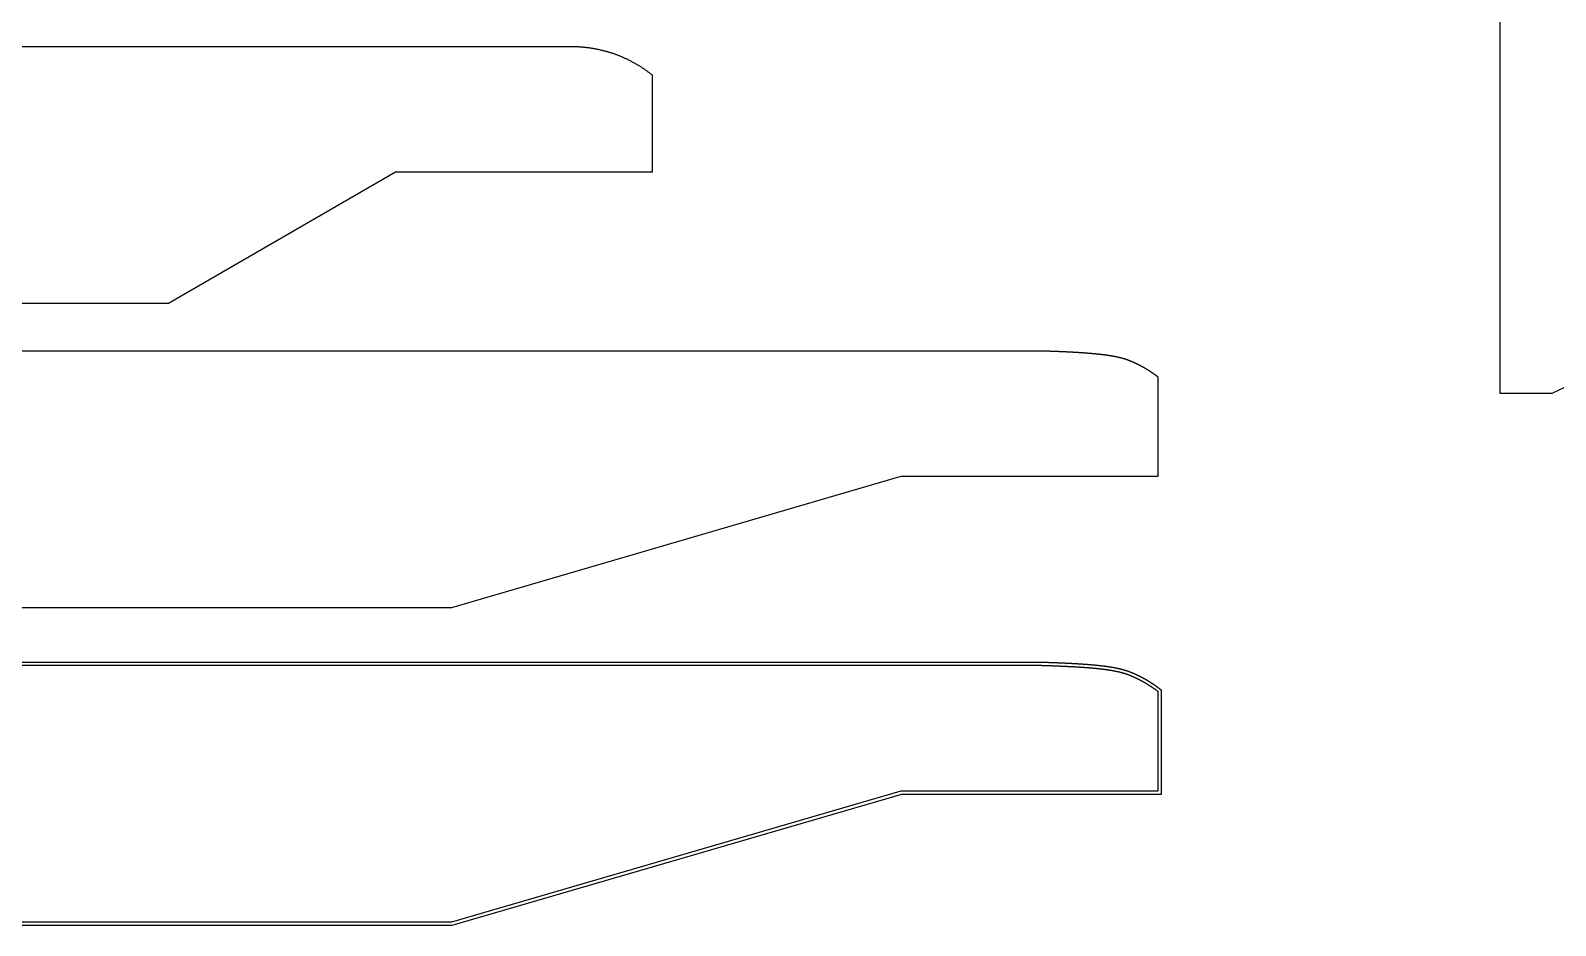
# Model space of a CAD drawing. Header units: inches. Extents: x -955 to -701, y -2104 to -1714.
# Drawn here: x -849.81 to -837.94, y -1994.11 to -1987.14 of the extents above; entities that cross this region are included whole.
import ezdxf

# ---------------------------------------------------------------- set-up
doc = ezdxf.new("R2010")
doc.units = ezdxf.units.IN
doc.header["$LTSCALE"] = 0.1
doc.header["$MEASUREMENT"] = 0

msp = doc.modelspace()

# ---------------------------------------------------------------- linework, layer by layer
at = {"color": 7, "linetype": 'Continuous', "lineweight": 25}
msp.add_lwpolyline([(-837.96863, -1978.32844), (-837.96863, -1972.32844), (-826.52774, -1972.32844), (-826.52774, -1973.62069), (-822.37552, -1973.62069), (-822.37552, -1972.32844), (-820.26863, -1972.32844), (-820.26863, -1981.61691), (-837.96863, -1989.97007), (-838.36863, -1989.97007), (-838.36863, -1978.32844)], close=True, dxfattribs=at)
for points in [[(-904.65015, -1987.26823), (-845.60416, -1987.26823), (-845.59884, -1987.26824), (-845.59351, -1987.26828), (-845.58817, -1987.26835), (-845.58284, -1987.26845), (-845.57751, -1987.26858), (-845.57217, -1987.26874), (-845.56683, -1987.26892), (-845.5615, -1987.26913), (-845.55616, -1987.26937), (-845.55082, -1987.26964), (-845.54548, -1987.26994), (-845.54014, -1987.27026), (-845.5348, -1987.27061), (-845.52947, -1987.27099), (-845.52413, -1987.2714), (-845.51879, -1987.27184), (-845.51346, -1987.2723), (-845.50813, -1987.2728), (-845.50279, -1987.27332), (-845.49746, -1987.27387), (-845.49214, -1987.27444), (-845.48681, -1987.27505), (-845.48149, -1987.27568), (-845.47617, -1987.27634), (-845.47085, -1987.27702), (-845.46553, -1987.27774), (-845.46022, -1987.27848), (-845.45492, -1987.27925), (-845.44961, -1987.28005), (-845.44431, -1987.28087), (-845.43902, -1987.28173), (-845.43373, -1987.28261), (-845.42844, -1987.28352), (-845.42316, -1987.28445), (-845.41788, -1987.28541), (-845.41261, -1987.2864), (-845.40735, -1987.28742), (-845.40209, -1987.28847), (-845.39683, -1987.28954), (-845.39159, -1987.29064), (-845.38635, -1987.29177), (-845.38111, -1987.29292), (-845.37588, -1987.2941), (-845.37066, -1987.29531), (-845.36545, -1987.29655), (-845.36025, -1987.29781), (-845.35505, -1987.2991), (-845.34986, -1987.30042), (-845.34468, -1987.30176), (-845.3395, -1987.30313), (-845.33434, -1987.30453), (-845.32918, -1987.30596), (-845.32404, -1987.30741), (-845.3189, -1987.30889), (-845.31377, -1987.31039), (-845.30866, -1987.31193), (-845.30355, -1987.31349), (-845.29845, -1987.31507), (-845.29336, -1987.31668), (-845.28829, -1987.31832), (-845.28322, -1987.31999), (-845.27816, -1987.32169), (-845.27312, -1987.32341), (-845.26809, -1987.32515), (-845.26307, -1987.32693), (-845.25806, -1987.32873), (-845.25305, -1987.33056), (-845.24805, -1987.33241), (-845.24306, -1987.3343), (-845.23808, -1987.33621), (-845.23311, -1987.33815), (-845.22815, -1987.34012), (-845.22319, -1987.34212), (-845.21825, -1987.34414), (-845.21331, -1987.34619), (-845.20839, -1987.34826), (-845.20347, -1987.35037), (-845.19856, -1987.3525), (-845.19367, -1987.35466), (-845.18878, -1987.35684), (-845.1839, -1987.35905), (-845.17904, -1987.36129), (-845.17419, -1987.36355), (-845.16934, -1987.36584), (-845.16451, -1987.36816), (-845.15969, -1987.3705), (-845.15489, -1987.37287), (-845.15009, -1987.37526), (-845.14531, -1987.37768), (-845.14054, -1987.38013), (-845.13578, -1987.3826), (-845.13103, -1987.38509), (-845.1263, -1987.38761), (-845.12158, -1987.39016), (-845.11688, -1987.39273), (-845.11219, -1987.39533), (-845.10751, -1987.39795), (-845.10284, -1987.4006), (-845.0982, -1987.40327), (-845.09356, -1987.40597), (-845.08894, -1987.40869), (-845.08434, -1987.41143), (-845.07975, -1987.4142), (-845.07517, -1987.41699), (-845.07061, -1987.41981), (-845.06607, -1987.42265), (-845.06155, -1987.42552), (-845.05703, -1987.42841), (-845.05254, -1987.43132), (-845.04806, -1987.43426), (-845.0436, -1987.43722), (-845.03916, -1987.4402), (-845.03473, -1987.44321), (-845.03032, -1987.44624), (-845.02593, -1987.44929), (-845.02156, -1987.45237), (-845.01721, -1987.45547), (-845.01287, -1987.45859), (-845.00855, -1987.46173), (-845.00425, -1987.4649), (-844.99997, -1987.46809), (-844.99571, -1987.4713), (-844.99147, -1987.47454), (-844.98724, -1987.47779), (-844.98304, -1987.48107), (-844.97886, -1987.48437), (-844.9747, -1987.48769), (-844.97055, -1987.49104), (-844.97055, -1988.24818), (-846.97055, -1988.24818), (-848.73732, -1989.26823), (-853.91291, -1989.26823)], [(-904.36994, -1989.63687), (-841.94146, -1989.63687), (-841.93901, -1989.63694), (-841.93657, -1989.63701), (-841.93414, -1989.63709), (-841.93171, -1989.63716), (-841.92928, -1989.63723), (-841.92687, -1989.63731), (-841.92446, -1989.63738), (-841.92205, -1989.63746), (-841.91965, -1989.63753), (-841.91726, -1989.63761), (-841.91487, -1989.63768), (-841.91249, -1989.63776), (-841.91012, -1989.63783), (-841.90775, -1989.63791), (-841.90539, -1989.63798), (-841.90303, -1989.63806), (-841.90068, -1989.63814), (-841.89833, -1989.63821), (-841.89599, -1989.63829), (-841.89366, -1989.63837), (-841.89133, -1989.63844), (-841.88901, -1989.63852), (-841.8867, -1989.6386), (-841.88439, -1989.63868), (-841.88209, -1989.63875), (-841.87979, -1989.63883), (-841.8775, -1989.63891), (-841.87521, -1989.63899), (-841.87293, -1989.63907), (-841.87066, -1989.63915), (-841.86839, -1989.63923), (-841.86613, -1989.63931), (-841.86387, -1989.63939), (-841.86162, -1989.63947), (-841.85938, -1989.63955), (-841.85714, -1989.63963), (-841.85491, -1989.63971), (-841.85268, -1989.63979), (-841.85046, -1989.63987), (-841.84824, -1989.63995), (-841.84603, -1989.64004), (-841.84383, -1989.64012), (-841.84163, -1989.6402), (-841.83944, -1989.64028), (-841.83725, -1989.64036), (-841.83507, -1989.64045), (-841.8329, -1989.64053), (-841.83073, -1989.64061), (-841.82856, -1989.6407), (-841.8264, -1989.64078), (-841.82425, -1989.64087), (-841.8221, -1989.64095), (-841.81996, -1989.64103), (-841.81783, -1989.64112), (-841.8157, -1989.6412), (-841.81357, -1989.64129), (-841.81145, -1989.64137), (-841.80934, -1989.64146), (-841.80723, -1989.64155), (-841.80513, -1989.64163), (-841.80303, -1989.64172), (-841.80094, -1989.64181), (-841.79886, -1989.64189), (-841.79678, -1989.64198), (-841.7947, -1989.64207), (-841.79263, -1989.64215), (-841.79057, -1989.64224), (-841.78851, -1989.64233), (-841.78646, -1989.64242), (-841.78441, -1989.64251), (-841.78237, -1989.64259), (-841.78033, -1989.64268), (-841.7783, -1989.64277), (-841.77628, -1989.64286), (-841.77426, -1989.64295), (-841.77224, -1989.64304), (-841.77024, -1989.64313), (-841.76823, -1989.64322), (-841.76623, -1989.64331), (-841.76424, -1989.6434), (-841.76225, -1989.64349), (-841.76027, -1989.64358), (-841.7583, -1989.64368), (-841.75632, -1989.64377), (-841.75436, -1989.64386), (-841.7524, -1989.64395), (-841.75044, -1989.64404), (-841.74849, -1989.64414), (-841.74655, -1989.64423), (-841.74461, -1989.64432), (-841.74268, -1989.64441), (-841.74075, -1989.64451), (-841.73882, -1989.6446), (-841.7369, -1989.6447), (-841.73499, -1989.64479), (-841.73308, -1989.64488), (-841.73118, -1989.64498), (-841.72928, -1989.64507), (-841.72739, -1989.64517), (-841.72551, -1989.64526), (-841.72362, -1989.64536), (-841.72175, -1989.64545), (-841.71988, -1989.64555), (-841.71801, -1989.64565), (-841.71615, -1989.64574), (-841.71429, -1989.64584), (-841.71244, -1989.64594), (-841.7106, -1989.64603), (-841.70875, -1989.64613), (-841.70692, -1989.64623), (-841.70509, -1989.64633), (-841.70326, -1989.64642), (-841.70144, -1989.64652), (-841.69963, -1989.64662), (-841.69782, -1989.64672), (-841.69601, -1989.64682), (-841.69421, -1989.64692), (-841.69242, -1989.64702), (-841.69063, -1989.64712), (-841.68884, -1989.64722), (-841.68706, -1989.64732), (-841.68529, -1989.64742), (-841.68352, -1989.64752), (-841.68175, -1989.64762), (-841.67999, -1989.64772), (-841.67824, -1989.64782), (-841.67649, -1989.64792), (-841.67474, -1989.64802), (-841.673, -1989.64812), (-841.67126, -1989.64823), (-841.66953, -1989.64833), (-841.66781, -1989.64843), (-841.66609, -1989.64853), (-841.66437, -1989.64864), (-841.66266, -1989.64874), (-841.66095, -1989.64884), (-841.65925, -1989.64895), (-841.65756, -1989.64905), (-841.65586, -1989.64916), (-841.65418, -1989.64926), (-841.65249, -1989.64937), (-841.65082, -1989.64947), (-841.64914, -1989.64958), (-841.64748, -1989.64968), (-841.64581, -1989.64979), (-841.64415, -1989.64989), (-841.6425, -1989.65), (-841.64085, -1989.65011), (-841.63921, -1989.65021), (-841.63757, -1989.65032), (-841.63593, -1989.65043), (-841.6343, -1989.65053), (-841.63268, -1989.65064), (-841.63106, -1989.65075), (-841.62944, -1989.65086), (-841.62783, -1989.65096), (-841.62622, -1989.65107), (-841.62462, -1989.65118), (-841.62302, -1989.65129), (-841.62143, -1989.6514), (-841.61984, -1989.65151), (-841.61826, -1989.65162), (-841.61668, -1989.65173), (-841.61511, -1989.65184), (-841.61354, -1989.65195), (-841.61197, -1989.65206), (-841.61041, -1989.65217), (-841.60885, -1989.65228), (-841.6073, -1989.65239), (-841.60575, -1989.6525), (-841.60421, -1989.65261), (-841.60267, -1989.65273), (-841.60114, -1989.65284), (-841.59961, -1989.65295), (-841.59809, -1989.65306), (-841.59657, -1989.65318), (-841.59505, -1989.65329), (-841.59354, -1989.6534), (-841.59203, -1989.65352), (-841.59053, -1989.65363), (-841.58903, -1989.65374), (-841.58754, -1989.65386), (-841.58605, -1989.65397), (-841.58456, -1989.65409), (-841.58308, -1989.6542), (-841.58161, -1989.65432), (-841.58013, -1989.65443), (-841.57867, -1989.65455), (-841.5772, -1989.65467), (-841.57575, -1989.65478), (-841.57429, -1989.6549), (-841.57284, -1989.65501), (-841.57139, -1989.65513), (-841.56995, -1989.65525), (-841.56852, -1989.65537), (-841.56708, -1989.65548), (-841.56565, -1989.6556), (-841.56423, -1989.65572), (-841.56281, -1989.65584), (-841.56139, -1989.65596), (-841.55998, -1989.65607), (-841.55857, -1989.65619), (-841.55717, -1989.65631), (-841.55577, -1989.65643), (-841.55438, -1989.65655), (-841.55299, -1989.65667), (-841.5516, -1989.65679), (-841.55022, -1989.65691), (-841.54884, -1989.65703), (-841.54746, -1989.65715), (-841.54609, -1989.65727), (-841.54473, -1989.6574), (-841.54337, -1989.65752), (-841.54201, -1989.65764), (-841.54065, -1989.65776), (-841.53931, -1989.65788), (-841.53796, -1989.65801), (-841.53662, -1989.65813), (-841.53528, -1989.65825), (-841.53395, -1989.65837), (-841.53262, -1989.6585), (-841.53129, -1989.65862), (-841.52997, -1989.65875), (-841.52865, -1989.65887), (-841.52734, -1989.65899), (-841.52603, -1989.65912), (-841.52473, -1989.65924), (-841.52343, -1989.65937), (-841.52213, -1989.65949), (-841.52083, -1989.65962), (-841.51955, -1989.65975), (-841.51826, -1989.65987), (-841.51698, -1989.66), (-841.5157, -1989.66012), (-841.51443, -1989.66025), (-841.51316, -1989.66038), (-841.51189, -1989.6605), (-841.51063, -1989.66063), (-841.50937, -1989.66076), (-841.50812, -1989.66089), (-841.50686, -1989.66102), (-841.50562, -1989.66114), (-841.50438, -1989.66127), (-841.50314, -1989.6614), (-841.5019, -1989.66153), (-841.50067, -1989.66166), (-841.49944, -1989.66179), (-841.49822, -1989.66192), (-841.497, -1989.66205), (-841.49578, -1989.66218), (-841.49457, -1989.66231), (-841.49336, -1989.66244), (-841.49215, -1989.66257), (-841.49095, -1989.6627), (-841.48975, -1989.66284), (-841.48856, -1989.66297), (-841.48737, -1989.6631), (-841.48618, -1989.66323), (-841.485, -1989.66336), (-841.48382, -1989.6635), (-841.48264, -1989.66363), (-841.48147, -1989.66376), (-841.4803, -1989.6639), (-841.47914, -1989.66403), (-841.47798, -1989.66416), (-841.47682, -1989.6643), (-841.47566, -1989.66443), (-841.47451, -1989.66457), (-841.47337, -1989.6647), (-841.47222, -1989.66484), (-841.47108, -1989.66497), (-841.46995, -1989.66511), (-841.46881, -1989.66524), (-841.46769, -1989.66538), (-841.46656, -1989.66551), (-841.46544, -1989.66565), (-841.46432, -1989.66579), (-841.4632, -1989.66593), (-841.46209, -1989.66606), (-841.46098, -1989.6662), (-841.45988, -1989.66634), (-841.45878, -1989.66648), (-841.45768, -1989.66661), (-841.45658, -1989.66675), (-841.45549, -1989.66689), (-841.45441, -1989.66703), (-841.45332, -1989.66717), (-841.45224, -1989.66731), (-841.45116, -1989.66745), (-841.45009, -1989.66759), (-841.44902, -1989.66773), (-841.44795, -1989.66787), (-841.44689, -1989.66801), (-841.44583, -1989.66815), (-841.44477, -1989.66829), (-841.44371, -1989.66843), (-841.44266, -1989.66857), (-841.44162, -1989.66871), (-841.44057, -1989.66886), (-841.43953, -1989.669), (-841.43849, -1989.66914), (-841.43746, -1989.66928), (-841.43643, -1989.66943), (-841.4354, -1989.66957), (-841.43437, -1989.66971), (-841.43335, -1989.66986), (-841.43233, -1989.67), (-841.43132, -1989.67015), (-841.43031, -1989.67029), (-841.4293, -1989.67044), (-841.42829, -1989.67058), (-841.42729, -1989.67073), (-841.42629, -1989.67087), (-841.42529, -1989.67102), (-841.4243, -1989.67116), (-841.42331, -1989.67131), (-841.42232, -1989.67145), (-841.42134, -1989.6716), (-841.42036, -1989.67175), (-841.41938, -1989.67189), (-841.41841, -1989.67204), (-841.41744, -1989.67219), (-841.41647, -1989.67234), (-841.4155, -1989.67249), (-841.41454, -1989.67263), (-841.41358, -1989.67278), (-841.41263, -1989.67293), (-841.41167, -1989.67308), (-841.41072, -1989.67323), (-841.40977, -1989.67338), (-841.40883, -1989.67353), (-841.40789, -1989.67368), (-841.40695, -1989.67383), (-841.40602, -1989.67398), (-841.40508, -1989.67413), (-841.40415, -1989.67428), (-841.40323, -1989.67443), (-841.4023, -1989.67458), (-841.40138, -1989.67474), (-841.40046, -1989.67489), (-841.39955, -1989.67504), (-841.39864, -1989.67519), (-841.39773, -1989.67534), (-841.39682, -1989.6755), (-841.39592, -1989.67565), (-841.39502, -1989.6758), (-841.39412, -1989.67596), (-841.39322, -1989.67611), (-841.39233, -1989.67627), (-841.39144, -1989.67642), (-841.39056, -1989.67657), (-841.38967, -1989.67673), (-841.38879, -1989.67688), (-841.38791, -1989.67704), (-841.38704, -1989.6772), (-841.38616, -1989.67735), (-841.38529, -1989.67751), (-841.38443, -1989.67766), (-841.38356, -1989.67782), (-841.3827, -1989.67798), (-841.38184, -1989.67813), (-841.38098, -1989.67829), (-841.38013, -1989.67845), (-841.37928, -1989.67861), (-841.37843, -1989.67876), (-841.37758, -1989.67892), (-841.37674, -1989.67908), (-841.3759, -1989.67924), (-841.37506, -1989.6794), (-841.37422, -1989.67956), (-841.37339, -1989.67972), (-841.37256, -1989.67988), (-841.37173, -1989.68004), (-841.37091, -1989.6802), (-841.37009, -1989.68036), (-841.36927, -1989.68052), (-841.36845, -1989.68068), (-841.36763, -1989.68084), (-841.36682, -1989.681), (-841.36601, -1989.68116), (-841.3652, -1989.68133), (-841.3644, -1989.68149), (-841.36359, -1989.68165), (-841.36279, -1989.68181), (-841.362, -1989.68198), (-841.3612, -1989.68214), (-841.36041, -1989.6823), (-841.35962, -1989.68247), (-841.35883, -1989.68263), (-841.35804, -1989.68279), (-841.35726, -1989.68296), (-841.35648, -1989.68312), (-841.3557, -1989.68329), (-841.35493, -1989.68345), (-841.35415, -1989.68362), (-841.35338, -1989.68378), (-841.35261, -1989.68395), (-841.35185, -1989.68412), (-841.35108, -1989.68428), (-841.35032, -1989.68445), (-841.34956, -1989.68462), (-841.3488, -1989.68478), (-841.34805, -1989.68495), (-841.34729, -1989.68512), (-841.34654, -1989.68529), (-841.3458, -1989.68545), (-841.34505, -1989.68562), (-841.34431, -1989.68579), (-841.34356, -1989.68596), (-841.34282, -1989.68613), (-841.34209, -1989.6863), (-841.34135, -1989.68647), (-841.34062, -1989.68664), (-841.33989, -1989.68681), (-841.33916, -1989.68698), (-841.33843, -1989.68715), (-841.33771, -1989.68732), (-841.33699, -1989.68749), (-841.33627, -1989.68766), (-841.33555, -1989.68783), (-841.33484, -1989.688), (-841.33412, -1989.68818), (-841.33341, -1989.68835), (-841.3327, -1989.68852), (-841.33199, -1989.68869), (-841.33129, -1989.68887), (-841.33059, -1989.68904), (-841.32989, -1989.68921), (-841.32919, -1989.68939), (-841.32849, -1989.68956), (-841.32779, -1989.68973), (-841.3271, -1989.68991), (-841.32641, -1989.69008), (-841.32572, -1989.69026), (-841.32503, -1989.69043), (-841.32435, -1989.69061), (-841.32367, -1989.69079), (-841.32299, -1989.69096), (-841.32231, -1989.69114), (-841.32163, -1989.69131), (-841.32095, -1989.69149), (-841.32028, -1989.69167), (-841.31961, -1989.69184), (-841.31894, -1989.69202), (-841.31827, -1989.6922), (-841.31761, -1989.69238), (-841.31694, -1989.69256), (-841.31628, -1989.69273), (-841.31562, -1989.69291), (-841.31496, -1989.69309), (-841.3143, -1989.69327), (-841.31365, -1989.69345), (-841.313, -1989.69363), (-841.31235, -1989.69381), (-841.3117, -1989.69399), (-841.31105, -1989.69417), (-841.3104, -1989.69435), (-841.30976, -1989.69453), (-841.30912, -1989.69471), (-841.30848, -1989.6949), (-841.30784, -1989.69508), (-841.3072, -1989.69526), (-841.30656, -1989.69544), (-841.30593, -1989.69562), (-841.3053, -1989.69581), (-841.30467, -1989.69599), (-841.30404, -1989.69617), (-841.30341, -1989.69636), (-841.30279, -1989.69654), (-841.30216, -1989.69672), (-841.30154, -1989.69691), (-841.30092, -1989.69709), (-841.3003, -1989.69728), (-841.29968, -1989.69746), (-841.29907, -1989.69765), (-841.29845, -1989.69783), (-841.29784, -1989.69802), (-841.29723, -1989.6982), (-841.29662, -1989.69839), (-841.29601, -1989.69858), (-841.2948, -1989.69895), (-841.2936, -1989.69932), (-841.2924, -1989.6997), (-841.29121, -1989.70008), (-841.29002, -1989.70045), (-841.28884, -1989.70083), (-841.28766, -1989.70121), (-841.28649, -1989.70159), (-841.28533, -1989.70197), (-841.28417, -1989.70236), (-841.28301, -1989.70274), (-841.28187, -1989.70313), (-841.28072, -1989.70351), (-841.27958, -1989.7039), (-841.27845, -1989.70429), (-841.27732, -1989.70467), (-841.2762, -1989.70506), (-841.27508, -1989.70545), (-841.27397, -1989.70585), (-841.27286, -1989.70624), (-841.27176, -1989.70663), (-841.27066, -1989.70703), (-841.26956, -1989.70742), (-841.26847, -1989.70782), (-841.26738, -1989.70822), (-841.2663, -1989.70862), (-841.26522, -1989.70902), (-841.26415, -1989.70942), (-841.26308, -1989.70982), (-841.26201, -1989.71022), (-841.26095, -1989.71063), (-841.25989, -1989.71103), (-841.25884, -1989.71144), (-841.25779, -1989.71184), (-841.25674, -1989.71225), (-841.2557, -1989.71266), (-841.25465, -1989.71307), (-841.25362, -1989.71348), (-841.25258, -1989.71389), (-841.25155, -1989.71431), (-841.25052, -1989.71472), (-841.2495, -1989.71514), (-841.24848, -1989.71555), (-841.24746, -1989.71597), (-841.24644, -1989.71639), (-841.24543, -1989.71681), (-841.24442, -1989.71723), (-841.24341, -1989.71765), (-841.2424, -1989.71807), (-841.2414, -1989.71849), (-841.2404, -1989.71892), (-841.2394, -1989.71934), (-841.2384, -1989.71977), (-841.23741, -1989.72019), (-841.23641, -1989.72062), (-841.23542, -1989.72105), (-841.23443, -1989.72148), (-841.23345, -1989.72191), (-841.23246, -1989.72235), (-841.23148, -1989.72278), (-841.23049, -1989.72321), (-841.22951, -1989.72365), (-841.22853, -1989.72409), (-841.22756, -1989.72452), (-841.2256, -1989.7254), (-841.22365, -1989.72628), (-841.22171, -1989.72717), (-841.21977, -1989.72806), (-841.21928, -1989.72829), (-841.2188, -1989.72851), (-841.21782, -1989.72896), (-841.21586, -1989.72987), (-841.21391, -1989.73078), (-841.21196, -1989.73169), (-841.21001, -1989.73261), (-841.20807, -1989.73354), (-841.20612, -1989.73447), (-841.20418, -1989.7354), (-841.20224, -1989.73634), (-841.2003, -1989.73728), (-841.19836, -1989.73822), (-841.19643, -1989.73917), (-841.19449, -1989.74013), (-841.19256, -1989.74109), (-841.19063, -1989.74205), (-841.18871, -1989.74302), (-841.18678, -1989.74399), (-841.18486, -1989.74497), (-841.18293, -1989.74595), (-841.18101, -1989.74693), (-841.1791, -1989.74792), (-841.17718, -1989.74891), (-841.17527, -1989.74991), (-841.17336, -1989.75091), (-841.17145, -1989.75192), (-841.16954, -1989.75293), (-841.16763, -1989.75394), (-841.16573, -1989.75496), (-841.16383, -1989.75598), (-841.16193, -1989.75701), (-841.16003, -1989.75804), (-841.15814, -1989.75907), (-841.15625, -1989.76011), (-841.15435, -1989.76115), (-841.15247, -1989.7622), (-841.15058, -1989.76325), (-841.1487, -1989.76431), (-841.14682, -1989.76537), (-841.14494, -1989.76643), (-841.14306, -1989.7675), (-841.14118, -1989.76857), (-841.13931, -1989.76965), (-841.13744, -1989.77073), (-841.13557, -1989.77181), (-841.13371, -1989.7729), (-841.13184, -1989.77399), (-841.12998, -1989.77509), (-841.12813, -1989.77619), (-841.12627, -1989.77729), (-841.12442, -1989.7784), (-841.12256, -1989.77951), (-841.12072, -1989.78063), (-841.11887, -1989.78175), (-841.11703, -1989.78288), (-841.11518, -1989.784), (-841.11334, -1989.78514), (-841.11151, -1989.78627), (-841.10967, -1989.78741), (-841.10784, -1989.78856), (-841.10601, -1989.78971), (-841.10419, -1989.79086), (-841.10236, -1989.79201), (-841.10054, -1989.79317), (-841.09872, -1989.79434), (-841.09691, -1989.79551), (-841.09509, -1989.79668), (-841.09328, -1989.79785), (-841.09147, -1989.79903), (-841.08967, -1989.80022), (-841.08787, -1989.8014), (-841.08606, -1989.8026), (-841.08427, -1989.80379), (-841.08247, -1989.80499), (-841.08068, -1989.80619), (-841.07889, -1989.8074), (-841.0771, -1989.80861), (-841.07532, -1989.80982), (-841.07354, -1989.81104), (-841.07176, -1989.81226), (-841.06998, -1989.81349), (-841.06821, -1989.81472), (-841.06644, -1989.81595), (-841.06467, -1989.81719), (-841.06291, -1989.81843), (-841.06115, -1989.81967), (-841.05939, -1989.82092), (-841.05763, -1989.82217), (-841.05588, -1989.82343), (-841.05413, -1989.82469), (-841.05238, -1989.82595), (-841.05064, -1989.82722), (-841.0489, -1989.82849), (-841.04716, -1989.82976), (-841.04543, -1989.83104), (-841.04369, -1989.83232), (-841.04196, -1989.83361), (-841.04024, -1989.8349), (-841.03852, -1989.83619), (-841.0368, -1989.83749), (-841.03508, -1989.83879), (-841.03508, -1990.61687), (-843.03508, -1990.61687), (-846.53382, -1991.63687), (-851.94146, -1991.63687)], [(-904.37026, -1992.06055), (-841.94109, -1992.06055), (-841.93827, -1992.06063), (-841.93582, -1992.06071), (-841.93339, -1992.06078), (-841.93095, -1992.06085), (-841.92852, -1992.06093), (-841.9261, -1992.061), (-841.92369, -1992.06108), (-841.92128, -1992.06115), (-841.91888, -1992.06123), (-841.91648, -1992.0613), (-841.91409, -1992.06138), (-841.9117, -1992.06145), (-841.90932, -1992.06153), (-841.90695, -1992.0616), (-841.90458, -1992.06168), (-841.90222, -1992.06175), (-841.89987, -1992.06183), (-841.89752, -1992.06191), (-841.89517, -1992.06198), (-841.89284, -1992.06206), (-841.89051, -1992.06214), (-841.88818, -1992.06222), (-841.88586, -1992.06229), (-841.88355, -1992.06237), (-841.88124, -1992.06245), (-841.87894, -1992.06253), (-841.87664, -1992.06261), (-841.87435, -1992.06269), (-841.87207, -1992.06277), (-841.86979, -1992.06285), (-841.86752, -1992.06293), (-841.86525, -1992.06301), (-841.86299, -1992.06309), (-841.86073, -1992.06317), (-841.85848, -1992.06325), (-841.85624, -1992.06333), (-841.854, -1992.06341), (-841.85177, -1992.06349), (-841.84954, -1992.06357), (-841.84732, -1992.06365), (-841.84511, -1992.06374), (-841.8429, -1992.06382), (-841.8407, -1992.0639), (-841.8385, -1992.06398), (-841.83631, -1992.06407), (-841.83412, -1992.06415), (-841.83194, -1992.06423), (-841.82977, -1992.06432), (-841.8276, -1992.0644), (-841.82543, -1992.06448), (-841.82327, -1992.06457), (-841.82112, -1992.06465), (-841.81898, -1992.06474), (-841.81683, -1992.06482), (-841.8147, -1992.06491), (-841.81257, -1992.06499), (-841.81045, -1992.06508), (-841.80833, -1992.06516), (-841.80621, -1992.06525), (-841.80411, -1992.06534), (-841.802, -1992.06542), (-841.79991, -1992.06551), (-841.79782, -1992.0656), (-841.79573, -1992.06568), (-841.79365, -1992.06577), (-841.79158, -1992.06586), (-841.78951, -1992.06595), (-841.78744, -1992.06603), (-841.78539, -1992.06612), (-841.78333, -1992.06621), (-841.78129, -1992.0663), (-841.77924, -1992.06639), (-841.77721, -1992.06648), (-841.77518, -1992.06657), (-841.77315, -1992.06666), (-841.77113, -1992.06675), (-841.76912, -1992.06684), (-841.76711, -1992.06693), (-841.7651, -1992.06702), (-841.76311, -1992.06711), (-841.76111, -1992.0672), (-841.75912, -1992.06729), (-841.75714, -1992.06738), (-841.75516, -1992.06748), (-841.75319, -1992.06757), (-841.75123, -1992.06766), (-841.74927, -1992.06775), (-841.74731, -1992.06785), (-841.74536, -1992.06794), (-841.74341, -1992.06803), (-841.74147, -1992.06813), (-841.73954, -1992.06822), (-841.73761, -1992.06831), (-841.73568, -1992.06841), (-841.73376, -1992.0685), (-841.73185, -1992.0686), (-841.72994, -1992.06869), (-841.72804, -1992.06879), (-841.72614, -1992.06888), (-841.72425, -1992.06898), (-841.72236, -1992.06907), (-841.72047, -1992.06917), (-841.7186, -1992.06927), (-841.71672, -1992.06936), (-841.71486, -1992.06946), (-841.71299, -1992.06956), (-841.71113, -1992.06965), (-841.70928, -1992.06975), (-841.70744, -1992.06985), (-841.70559, -1992.06995), (-841.70376, -1992.07004), (-841.70192, -1992.07014), (-841.7001, -1992.07024), (-841.69827, -1992.07034), (-841.69646, -1992.07044), (-841.69464, -1992.07054), (-841.69284, -1992.07064), (-841.69104, -1992.07074), (-841.68924, -1992.07084), (-841.68745, -1992.07094), (-841.68566, -1992.07104), (-841.68388, -1992.07114), (-841.6821, -1992.07124), (-841.68033, -1992.07134), (-841.67856, -1992.07144), (-841.6768, -1992.07154), (-841.67504, -1992.07165), (-841.67329, -1992.07175), (-841.67154, -1992.07185), (-841.6698, -1992.07195), (-841.66806, -1992.07206), (-841.66632, -1992.07216), (-841.6646, -1992.07226), (-841.66287, -1992.07237), (-841.66115, -1992.07247), (-841.65944, -1992.07257), (-841.65773, -1992.07268), (-841.65603, -1992.07278), (-841.65433, -1992.07289), (-841.65263, -1992.07299), (-841.65094, -1992.0731), (-841.64926, -1992.0732), (-841.64758, -1992.07331), (-841.6459, -1992.07341), (-841.64423, -1992.07352), (-841.64256, -1992.07363), (-841.6409, -1992.07373), (-841.63924, -1992.07384), (-841.63759, -1992.07395), (-841.63594, -1992.07405), (-841.6343, -1992.07416), (-841.63266, -1992.07427), (-841.63103, -1992.07438), (-841.6294, -1992.07449), (-841.62778, -1992.07459), (-841.62616, -1992.0747), (-841.62454, -1992.07481), (-841.62293, -1992.07492), (-841.62132, -1992.07503), (-841.61972, -1992.07514), (-841.61813, -1992.07525), (-841.61653, -1992.07536), (-841.61495, -1992.07547), (-841.61336, -1992.07558), (-841.61178, -1992.07569), (-841.61021, -1992.0758), (-841.60864, -1992.07592), (-841.60707, -1992.07603), (-841.60551, -1992.07614), (-841.60396, -1992.07625), (-841.60241, -1992.07636), (-841.60086, -1992.07648), (-841.59932, -1992.07659), (-841.59778, -1992.0767), (-841.59624, -1992.07681), (-841.59471, -1992.07693), (-841.59319, -1992.07704), (-841.59167, -1992.07716), (-841.59015, -1992.07727), (-841.58864, -1992.07738), (-841.58713, -1992.0775), (-841.58563, -1992.07761), (-841.58413, -1992.07773), (-841.58264, -1992.07785), (-841.58115, -1992.07796), (-841.57966, -1992.07808), (-841.57818, -1992.07819), (-841.5767, -1992.07831), (-841.57523, -1992.07843), (-841.57376, -1992.07854), (-841.5723, -1992.07866), (-841.57084, -1992.07878), (-841.56938, -1992.07889), (-841.56793, -1992.07901), (-841.56648, -1992.07913), (-841.56504, -1992.07925), (-841.5636, -1992.07937), (-841.56217, -1992.07949), (-841.56074, -1992.07961), (-841.55931, -1992.07973), (-841.55789, -1992.07984), (-841.55647, -1992.07996), (-841.55506, -1992.08008), (-841.55365, -1992.0802), (-841.55224, -1992.08033), (-841.55084, -1992.08045), (-841.54944, -1992.08057), (-841.54805, -1992.08069), (-841.54666, -1992.08081), (-841.54527, -1992.08093), (-841.54389, -1992.08105), (-841.54252, -1992.08118), (-841.54114, -1992.0813), (-841.53978, -1992.08142), (-841.53841, -1992.08154), (-841.53705, -1992.08167), (-841.53569, -1992.08179), (-841.53434, -1992.08191), (-841.53299, -1992.08204), (-841.53165, -1992.08216), (-841.53031, -1992.08229), (-841.52897, -1992.08241), (-841.52764, -1992.08254), (-841.52631, -1992.08266), (-841.52498, -1992.08279), (-841.52366, -1992.08291), (-841.52235, -1992.08304), (-841.52103, -1992.08317), (-841.51972, -1992.08329), (-841.51842, -1992.08342), (-841.51712, -1992.08355), (-841.51582, -1992.08367), (-841.51453, -1992.0838), (-841.51324, -1992.08393), (-841.51195, -1992.08406), (-841.51067, -1992.08418), (-841.50939, -1992.08431), (-841.50812, -1992.08444), (-841.50685, -1992.08457), (-841.50558, -1992.0847), (-841.50432, -1992.08483), (-841.50306, -1992.08496), (-841.5018, -1992.08509), (-841.50055, -1992.08522), (-841.4993, -1992.08535), (-841.49806, -1992.08548), (-841.49682, -1992.08561), (-841.49558, -1992.08574), (-841.49435, -1992.08587), (-841.49312, -1992.086), (-841.49189, -1992.08614), (-841.49067, -1992.08627), (-841.48945, -1992.0864), (-841.48824, -1992.08653), (-841.48703, -1992.08667), (-841.48582, -1992.0868), (-841.48461, -1992.08693), (-841.48341, -1992.08707), (-841.48222, -1992.0872), (-841.48103, -1992.08734), (-841.47984, -1992.08747), (-841.47865, -1992.0876), (-841.47747, -1992.08774), (-841.47629, -1992.08787), (-841.47511, -1992.08801), (-841.47394, -1992.08815), (-841.47277, -1992.08828), (-841.47161, -1992.08842), (-841.47045, -1992.08855), (-841.46929, -1992.08869), (-841.46814, -1992.08883), (-841.46699, -1992.08897), (-841.46584, -1992.0891), (-841.4647, -1992.08924), (-841.46356, -1992.08938), (-841.46242, -1992.08952), (-841.46129, -1992.08966), (-841.46016, -1992.08979), (-841.45903, -1992.08993), (-841.45791, -1992.09007), (-841.45679, -1992.09021), (-841.45567, -1992.09035), (-841.45456, -1992.09049), (-841.45345, -1992.09063), (-841.45234, -1992.09077), (-841.45124, -1992.09091), (-841.45014, -1992.09105), (-841.44904, -1992.0912), (-841.44795, -1992.09134), (-841.44686, -1992.09148), (-841.44577, -1992.09162), (-841.44469, -1992.09176), (-841.44361, -1992.09191), (-841.44254, -1992.09205), (-841.44146, -1992.09219), (-841.44039, -1992.09234), (-841.43933, -1992.09248), (-841.43826, -1992.09262), (-841.4372, -1992.09277), (-841.43615, -1992.09291), (-841.43509, -1992.09306), (-841.43404, -1992.0932), (-841.43299, -1992.09335), (-841.43195, -1992.09349), (-841.43091, -1992.09364), (-841.42987, -1992.09378), (-841.42883, -1992.09393), (-841.4278, -1992.09408), (-841.42677, -1992.09422), (-841.42575, -1992.09437), (-841.42473, -1992.09452), (-841.42371, -1992.09467), (-841.42269, -1992.09481), (-841.42168, -1992.09496), (-841.42067, -1992.09511), (-841.41966, -1992.09526), (-841.41866, -1992.09541), (-841.41766, -1992.09556), (-841.41666, -1992.09571), (-841.41566, -1992.09586), (-841.41467, -1992.09601), (-841.41368, -1992.09616), (-841.4127, -1992.09631), (-841.41171, -1992.09646), (-841.41073, -1992.09661), (-841.40976, -1992.09676), (-841.40878, -1992.09691), (-841.40781, -1992.09706), (-841.40684, -1992.09721), (-841.40588, -1992.09737), (-841.40492, -1992.09752), (-841.40396, -1992.09767), (-841.403, -1992.09783), (-841.40205, -1992.09798), (-841.40109, -1992.09813), (-841.40015, -1992.09829), (-841.3992, -1992.09844), (-841.39826, -1992.0986), (-841.39732, -1992.09875), (-841.39638, -1992.09891), (-841.39545, -1992.09906), (-841.39452, -1992.09922), (-841.39359, -1992.09937), (-841.39266, -1992.09953), (-841.39174, -1992.09968), (-841.39082, -1992.09984), (-841.3899, -1992.1), (-841.38899, -1992.10016), (-841.38808, -1992.10031), (-841.38717, -1992.10047), (-841.38626, -1992.10063), (-841.38536, -1992.10079), (-841.38446, -1992.10095), (-841.38356, -1992.1011), (-841.38266, -1992.10126), (-841.38177, -1992.10142), (-841.38088, -1992.10158), (-841.37999, -1992.10174), (-841.37911, -1992.1019), (-841.37823, -1992.10206), (-841.37735, -1992.10222), (-841.37647, -1992.10238), (-841.3756, -1992.10255), (-841.37472, -1992.10271), (-841.37385, -1992.10287), (-841.37299, -1992.10303), (-841.37212, -1992.10319), (-841.37126, -1992.10336), (-841.3704, -1992.10352), (-841.36955, -1992.10368), (-841.36869, -1992.10385), (-841.36784, -1992.10401), (-841.36699, -1992.10417), (-841.36614, -1992.10434), (-841.3653, -1992.1045), (-841.36446, -1992.10467), (-841.36362, -1992.10483), (-841.36278, -1992.105), (-841.36195, -1992.10516), (-841.36112, -1992.10533), (-841.36029, -1992.1055), (-841.35946, -1992.10566), (-841.35864, -1992.10583), (-841.35781, -1992.106), (-841.357, -1992.10616), (-841.35618, -1992.10633), (-841.35536, -1992.1065), (-841.35455, -1992.10667), (-841.35374, -1992.10684), (-841.35293, -1992.107), (-841.35213, -1992.10717), (-841.35132, -1992.10734), (-841.35052, -1992.10751), (-841.34972, -1992.10768), (-841.34893, -1992.10785), (-841.34813, -1992.10802), (-841.34734, -1992.10819), (-841.34655, -1992.10837), (-841.34577, -1992.10854), (-841.34498, -1992.10871), (-841.3442, -1992.10888), (-841.34342, -1992.10905), (-841.34264, -1992.10922), (-841.34186, -1992.1094), (-841.34109, -1992.10957), (-841.34032, -1992.10974), (-841.33955, -1992.10992), (-841.33878, -1992.11009), (-841.33802, -1992.11026), (-841.33725, -1992.11044), (-841.33649, -1992.11061), (-841.33573, -1992.11079), (-841.33498, -1992.11096), (-841.33422, -1992.11114), (-841.33347, -1992.11132), (-841.33272, -1992.11149), (-841.33197, -1992.11167), (-841.33123, -1992.11184), (-841.33048, -1992.11202), (-841.32974, -1992.1122), (-841.329, -1992.11238), (-841.32826, -1992.11255), (-841.32752, -1992.11274), (-841.32678, -1992.11291), (-841.32605, -1992.11309), (-841.32532, -1992.11327), (-841.32459, -1992.11345), (-841.32387, -1992.11363), (-841.32314, -1992.11381), (-841.32242, -1992.11399), (-841.3217, -1992.11417), (-841.32099, -1992.11435), (-841.32027, -1992.11453), (-841.31956, -1992.11471), (-841.31884, -1992.1149), (-841.31813, -1992.11508), (-841.31743, -1992.11526), (-841.31672, -1992.11544), (-841.31602, -1992.11562), (-841.31531, -1992.11581), (-841.31461, -1992.11599), (-841.31391, -1992.11617), (-841.31322, -1992.11636), (-841.31252, -1992.11654), (-841.31183, -1992.11673), (-841.31114, -1992.11691), (-841.31045, -1992.1171), (-841.30976, -1992.11728), (-841.30908, -1992.11747), (-841.30839, -1992.11765), (-841.30771, -1992.11784), (-841.30703, -1992.11803), (-841.30635, -1992.11821), (-841.30567, -1992.1184), (-841.305, -1992.11859), (-841.30433, -1992.11877), (-841.30365, -1992.11896), (-841.30298, -1992.11915), (-841.30232, -1992.11934), (-841.30165, -1992.11953), (-841.30099, -1992.11972), (-841.30032, -1992.11991), (-841.29966, -1992.1201), (-841.299, -1992.12029), (-841.29834, -1992.12048), (-841.29769, -1992.12067), (-841.29703, -1992.12086), (-841.29638, -1992.12105), (-841.29573, -1992.12124), (-841.29508, -1992.12143), (-841.29443, -1992.12162), (-841.29378, -1992.12181), (-841.29314, -1992.12201), (-841.2925, -1992.1222), (-841.29185, -1992.12239), (-841.29121, -1992.12259), (-841.29058, -1992.12278), (-841.28994, -1992.12297), (-841.2893, -1992.12317), (-841.28866, -1992.12336), (-841.28741, -1992.12375), (-841.28615, -1992.12414), (-841.2849, -1992.12453), (-841.28365, -1992.12493), (-841.28241, -1992.12532), (-841.28118, -1992.12572), (-841.27995, -1992.12611), (-841.27873, -1992.12651), (-841.27752, -1992.12691), (-841.2763, -1992.12731), (-841.2751, -1992.12771), (-841.2739, -1992.12811), (-841.27271, -1992.12851), (-841.27152, -1992.12892), (-841.27033, -1992.12932), (-841.26915, -1992.12973), (-841.26798, -1992.13014), (-841.26681, -1992.13055), (-841.26565, -1992.13095), (-841.26449, -1992.13137), (-841.26333, -1992.13178), (-841.26218, -1992.13219), (-841.26104, -1992.1326), (-841.2599, -1992.13302), (-841.25876, -1992.13343), (-841.25763, -1992.13385), (-841.25651, -1992.13427), (-841.25538, -1992.13469), (-841.25427, -1992.13511), (-841.25315, -1992.13553), (-841.25204, -1992.13595), (-841.25094, -1992.13637), (-841.24984, -1992.1368), (-841.24874, -1992.13722), (-841.24765, -1992.13765), (-841.24656, -1992.13807), (-841.24547, -1992.1385), (-841.24439, -1992.13893), (-841.24331, -1992.13936), (-841.24223, -1992.13979), (-841.24116, -1992.14022), (-841.24009, -1992.14065), (-841.23903, -1992.14109), (-841.23797, -1992.14152), (-841.23691, -1992.14196), (-841.23586, -1992.14239), (-841.2348, -1992.14283), (-841.23375, -1992.14327), (-841.23271, -1992.14371), (-841.23167, -1992.14415), (-841.23063, -1992.14459), (-841.22959, -1992.14503), (-841.22855, -1992.14547), (-841.22752, -1992.14591), (-841.22649, -1992.14636), (-841.22547, -1992.1468), (-841.22444, -1992.14725), (-841.22342, -1992.1477), (-841.2224, -1992.14814), (-841.22138, -1992.14859), (-841.22037, -1992.14904), (-841.21935, -1992.14949), (-841.21834, -1992.14994), (-841.21733, -1992.1504), (-841.21532, -1992.1513), (-841.21331, -1992.15221), (-841.21131, -1992.15312), (-841.20933, -1992.15403), (-841.20883, -1992.15426), (-841.20833, -1992.15449), (-841.20731, -1992.15496), (-841.20532, -1992.15589), (-841.20331, -1992.15682), (-841.20131, -1992.15776), (-841.19932, -1992.1587), (-841.19732, -1992.15965), (-841.19533, -1992.1606), (-841.19333, -1992.16156), (-841.19134, -1992.16252), (-841.18936, -1992.16348), (-841.18737, -1992.16445), (-841.18539, -1992.16543), (-841.1834, -1992.16641), (-841.18142, -1992.16739), (-841.17944, -1992.16838), (-841.17747, -1992.16937), (-841.17549, -1992.17036), (-841.17352, -1992.17136), (-841.17155, -1992.17237), (-841.16958, -1992.17338), (-841.16762, -1992.17439), (-841.16565, -1992.17541), (-841.16369, -1992.17643), (-841.16173, -1992.17746), (-841.15977, -1992.17849), (-841.15782, -1992.17953), (-841.15586, -1992.18056), (-841.15391, -1992.18161), (-841.15196, -1992.18266), (-841.15002, -1992.18371), (-841.14807, -1992.18477), (-841.14613, -1992.18583), (-841.14419, -1992.18689), (-841.14225, -1992.18796), (-841.14032, -1992.18903), (-841.13838, -1992.19011), (-841.13645, -1992.19119), (-841.13452, -1992.19228), (-841.1326, -1992.19337), (-841.13067, -1992.19447), (-841.12875, -1992.19556), (-841.12683, -1992.19667), (-841.12491, -1992.19777), (-841.123, -1992.19889), (-841.12109, -1992.2), (-841.11918, -1992.20112), (-841.11727, -1992.20225), (-841.11536, -1992.20337), (-841.11346, -1992.20451), (-841.11156, -1992.20564), (-841.10966, -1992.20678), (-841.10777, -1992.20793), (-841.10588, -1992.20908), (-841.10399, -1992.21023), (-841.1021, -1992.21138), (-841.10021, -1992.21255), (-841.09833, -1992.21371), (-841.09645, -1992.21488), (-841.09457, -1992.21605), (-841.0927, -1992.21723), (-841.09083, -1992.21841), (-841.08896, -1992.2196), (-841.08709, -1992.22079), (-841.08522, -1992.22198), (-841.08336, -1992.22318), (-841.0815, -1992.22438), (-841.07965, -1992.22558), (-841.07779, -1992.22679), (-841.07594, -1992.22801), (-841.07409, -1992.22922), (-841.07225, -1992.23044), (-841.0704, -1992.23167), (-841.06856, -1992.2329), (-841.06673, -1992.23413), (-841.06489, -1992.23537), (-841.06306, -1992.23661), (-841.06123, -1992.23785), (-841.0594, -1992.2391), (-841.05758, -1992.24036), (-841.05576, -1992.24161), (-841.05394, -1992.24287), (-841.05213, -1992.24414), (-841.05032, -1992.24541), (-841.04851, -1992.24668), (-841.0467, -1992.24795), (-841.0449, -1992.24923), (-841.0431, -1992.25052), (-841.0413, -1992.25181), (-841.03951, -1992.2531), (-841.03771, -1992.25439), (-841.03593, -1992.25569), (-841.03414, -1992.25699), (-841.03236, -1992.2583), (-841.03058, -1992.25961), (-841.0288, -1992.26093), (-841.02703, -1992.26224), (-841.02526, -1992.26357), (-841.02349, -1992.26489), (-841.02173, -1992.26622), (-841.01008, -1992.27504), (-841.01008, -1993.09055), (-843.03151, -1993.09055), (-846.53025, -1994.11055), (-851.96646, -1994.11055)], [(-904.36994, -1992.08555), (-841.94146, -1992.08555), (-841.93901, -1992.08562), (-841.93657, -1992.0857), (-841.93414, -1992.08577), (-841.93171, -1992.08584), (-841.92928, -1992.08592), (-841.92687, -1992.08599), (-841.92446, -1992.08606), (-841.92205, -1992.08614), (-841.91965, -1992.08621), (-841.91726, -1992.08629), (-841.91487, -1992.08636), (-841.91249, -1992.08644), (-841.91012, -1992.08651), (-841.90775, -1992.08659), (-841.90539, -1992.08667), (-841.90303, -1992.08674), (-841.90068, -1992.08682), (-841.89833, -1992.08689), (-841.89599, -1992.08697), (-841.89366, -1992.08705), (-841.89133, -1992.08713), (-841.88901, -1992.0872), (-841.8867, -1992.08728), (-841.88439, -1992.08736), (-841.88209, -1992.08744), (-841.87979, -1992.08752), (-841.8775, -1992.08759), (-841.87521, -1992.08767), (-841.87293, -1992.08775), (-841.87066, -1992.08783), (-841.86839, -1992.08791), (-841.86613, -1992.08799), (-841.86387, -1992.08807), (-841.86162, -1992.08815), (-841.85938, -1992.08823), (-841.85714, -1992.08831), (-841.85491, -1992.08839), (-841.85268, -1992.08847), (-841.85046, -1992.08855), (-841.84824, -1992.08864), (-841.84603, -1992.08872), (-841.84383, -1992.0888), (-841.84163, -1992.08888), (-841.83944, -1992.08896), (-841.83725, -1992.08905), (-841.83507, -1992.08913), (-841.8329, -1992.08921), (-841.83073, -1992.0893), (-841.82856, -1992.08938), (-841.8264, -1992.08946), (-841.82425, -1992.08955), (-841.8221, -1992.08963), (-841.81996, -1992.08972), (-841.81783, -1992.0898), (-841.8157, -1992.08989), (-841.81357, -1992.08997), (-841.81145, -1992.09006), (-841.80934, -1992.09014), (-841.80723, -1992.09023), (-841.80513, -1992.09031), (-841.80303, -1992.0904), (-841.80094, -1992.09049), (-841.79886, -1992.09057), (-841.79678, -1992.09066), (-841.7947, -1992.09075), (-841.79263, -1992.09084), (-841.79057, -1992.09092), (-841.78851, -1992.09101), (-841.78646, -1992.0911), (-841.78441, -1992.09119), (-841.78237, -1992.09128), (-841.78033, -1992.09137), (-841.7783, -1992.09145), (-841.77628, -1992.09154), (-841.77426, -1992.09163), (-841.77224, -1992.09172), (-841.77024, -1992.09181), (-841.76823, -1992.0919), (-841.76623, -1992.09199), (-841.76424, -1992.09208), (-841.76225, -1992.09218), (-841.76027, -1992.09227), (-841.7583, -1992.09236), (-841.75632, -1992.09245), (-841.75436, -1992.09254), (-841.7524, -1992.09263), (-841.75044, -1992.09273), (-841.74849, -1992.09282), (-841.74655, -1992.09291), (-841.74461, -1992.093), (-841.74268, -1992.0931), (-841.74075, -1992.09319), (-841.73882, -1992.09328), (-841.7369, -1992.09338), (-841.73499, -1992.09347), (-841.73308, -1992.09357), (-841.73118, -1992.09366), (-841.72928, -1992.09376), (-841.72739, -1992.09385), (-841.72551, -1992.09395), (-841.72362, -1992.09404), (-841.72175, -1992.09414), (-841.71988, -1992.09423), (-841.71801, -1992.09433), (-841.71615, -1992.09443), (-841.71429, -1992.09452), (-841.71244, -1992.09462), (-841.7106, -1992.09472), (-841.70875, -1992.09481), (-841.70692, -1992.09491), (-841.70509, -1992.09501), (-841.70326, -1992.09511), (-841.70144, -1992.0952), (-841.69963, -1992.0953), (-841.69782, -1992.0954), (-841.69601, -1992.0955), (-841.69421, -1992.0956), (-841.69242, -1992.0957), (-841.69063, -1992.0958), (-841.68884, -1992.0959), (-841.68706, -1992.096), (-841.68529, -1992.0961), (-841.68352, -1992.0962), (-841.68175, -1992.0963), (-841.67999, -1992.0964), (-841.67824, -1992.0965), (-841.67649, -1992.0966), (-841.67474, -1992.09671), (-841.673, -1992.09681), (-841.67126, -1992.09691), (-841.66953, -1992.09701), (-841.66781, -1992.09711), (-841.66609, -1992.09722), (-841.66437, -1992.09732), (-841.66266, -1992.09742), (-841.66095, -1992.09753), (-841.65925, -1992.09763), (-841.65756, -1992.09774), (-841.65586, -1992.09784), (-841.65418, -1992.09794), (-841.65249, -1992.09805), (-841.65082, -1992.09815), (-841.64914, -1992.09826), (-841.64748, -1992.09836), (-841.64581, -1992.09847), (-841.64415, -1992.09858), (-841.6425, -1992.09868), (-841.64085, -1992.09879), (-841.63921, -1992.09889), (-841.63757, -1992.099), (-841.63593, -1992.09911), (-841.6343, -1992.09922), (-841.63268, -1992.09932), (-841.63106, -1992.09943), (-841.62944, -1992.09954), (-841.62783, -1992.09965), (-841.62622, -1992.09976), (-841.62462, -1992.09986), (-841.62302, -1992.09997), (-841.62143, -1992.10008), (-841.61984, -1992.10019), (-841.61826, -1992.1003), (-841.61668, -1992.10041), (-841.61511, -1992.10052), (-841.61354, -1992.10063), (-841.61197, -1992.10074), (-841.61041, -1992.10085), (-841.60885, -1992.10096), (-841.6073, -1992.10107), (-841.60575, -1992.10119), (-841.60421, -1992.1013), (-841.60267, -1992.10141), (-841.60114, -1992.10152), (-841.59961, -1992.10163), (-841.59809, -1992.10175), (-841.59657, -1992.10186), (-841.59505, -1992.10197), (-841.59354, -1992.10209), (-841.59203, -1992.1022), (-841.59053, -1992.10231), (-841.58903, -1992.10243), (-841.58754, -1992.10254), (-841.58605, -1992.10266), (-841.58456, -1992.10277), (-841.58308, -1992.10289), (-841.58161, -1992.103), (-841.58013, -1992.10312), (-841.57867, -1992.10323), (-841.5772, -1992.10335), (-841.57575, -1992.10346), (-841.57429, -1992.10358), (-841.57284, -1992.1037), (-841.57139, -1992.10381), (-841.56995, -1992.10393), (-841.56852, -1992.10405), (-841.56708, -1992.10417), (-841.56565, -1992.10428), (-841.56423, -1992.1044), (-841.56281, -1992.10452), (-841.56139, -1992.10464), (-841.55998, -1992.10476), (-841.55857, -1992.10488), (-841.55717, -1992.10499), (-841.55577, -1992.10511), (-841.55438, -1992.10523), (-841.55299, -1992.10535), (-841.5516, -1992.10547), (-841.55022, -1992.10559), (-841.54884, -1992.10571), (-841.54746, -1992.10584), (-841.54609, -1992.10596), (-841.54473, -1992.10608), (-841.54337, -1992.1062), (-841.54201, -1992.10632), (-841.54065, -1992.10644), (-841.53931, -1992.10657), (-841.53796, -1992.10669), (-841.53662, -1992.10681), (-841.53528, -1992.10693), (-841.53395, -1992.10706), (-841.53262, -1992.10718), (-841.53129, -1992.1073), (-841.52997, -1992.10743), (-841.52865, -1992.10755), (-841.52734, -1992.10768), (-841.52603, -1992.1078), (-841.52473, -1992.10793), (-841.52343, -1992.10805), (-841.52213, -1992.10818), (-841.52083, -1992.1083), (-841.51955, -1992.10843), (-841.51826, -1992.10855), (-841.51698, -1992.10868), (-841.5157, -1992.10881), (-841.51443, -1992.10893), (-841.51316, -1992.10906), (-841.51189, -1992.10919), (-841.51063, -1992.10931), (-841.50937, -1992.10944), (-841.50812, -1992.10957), (-841.50686, -1992.1097), (-841.50562, -1992.10983), (-841.50438, -1992.10996), (-841.50314, -1992.11008), (-841.5019, -1992.11021), (-841.50067, -1992.11034), (-841.49944, -1992.11047), (-841.49822, -1992.1106), (-841.497, -1992.11073), (-841.49578, -1992.11086), (-841.49457, -1992.11099), (-841.49336, -1992.11112), (-841.49215, -1992.11126), (-841.49095, -1992.11139), (-841.48975, -1992.11152), (-841.48856, -1992.11165), (-841.48737, -1992.11178), (-841.48618, -1992.11191), (-841.485, -1992.11205), (-841.48382, -1992.11218), (-841.48264, -1992.11231), (-841.48147, -1992.11244), (-841.4803, -1992.11258), (-841.47914, -1992.11271), (-841.47798, -1992.11285), (-841.47682, -1992.11298), (-841.47566, -1992.11311), (-841.47451, -1992.11325), (-841.47337, -1992.11338), (-841.47222, -1992.11352), (-841.47108, -1992.11365), (-841.46995, -1992.11379), (-841.46881, -1992.11393), (-841.46769, -1992.11406), (-841.46656, -1992.1142), (-841.46544, -1992.11433), (-841.46432, -1992.11447), (-841.4632, -1992.11461), (-841.46209, -1992.11475), (-841.46098, -1992.11488), (-841.45988, -1992.11502), (-841.45878, -1992.11516), (-841.45768, -1992.1153), (-841.45658, -1992.11543), (-841.45549, -1992.11557), (-841.45441, -1992.11571), (-841.45332, -1992.11585), (-841.45224, -1992.11599), (-841.45116, -1992.11613), (-841.45009, -1992.11627), (-841.44902, -1992.11641), (-841.44795, -1992.11655), (-841.44689, -1992.11669), (-841.44583, -1992.11683), (-841.44477, -1992.11697), (-841.44371, -1992.11711), (-841.44266, -1992.11726), (-841.44162, -1992.1174), (-841.44057, -1992.11754), (-841.43953, -1992.11768), (-841.43849, -1992.11782), (-841.43746, -1992.11797), (-841.43643, -1992.11811), (-841.4354, -1992.11825), (-841.43437, -1992.1184), (-841.43335, -1992.11854), (-841.43233, -1992.11868), (-841.43132, -1992.11883), (-841.43031, -1992.11897), (-841.4293, -1992.11912), (-841.42829, -1992.11926), (-841.42729, -1992.11941), (-841.42629, -1992.11955), (-841.42529, -1992.1197), (-841.4243, -1992.11984), (-841.42331, -1992.11999), (-841.42232, -1992.12014), (-841.42134, -1992.12028), (-841.42036, -1992.12043), (-841.41938, -1992.12058), (-841.41841, -1992.12072), (-841.41744, -1992.12087), (-841.41647, -1992.12102), (-841.4155, -1992.12117), (-841.41454, -1992.12132), (-841.41358, -1992.12147), (-841.41263, -1992.12161), (-841.41167, -1992.12176), (-841.41072, -1992.12191), (-841.40977, -1992.12206), (-841.40883, -1992.12221), (-841.40789, -1992.12236), (-841.40695, -1992.12251), (-841.40602, -1992.12266), (-841.40508, -1992.12281), (-841.40415, -1992.12296), (-841.40323, -1992.12311), (-841.4023, -1992.12327), (-841.40138, -1992.12342), (-841.40046, -1992.12357), (-841.39955, -1992.12372), (-841.39864, -1992.12387), (-841.39773, -1992.12403), (-841.39682, -1992.12418), (-841.39592, -1992.12433), (-841.39502, -1992.12449), (-841.39412, -1992.12464), (-841.39322, -1992.12479), (-841.39233, -1992.12495), (-841.39144, -1992.1251), (-841.39056, -1992.12526), (-841.38967, -1992.12541), (-841.38879, -1992.12557), (-841.38791, -1992.12572), (-841.38704, -1992.12588), (-841.38616, -1992.12603), (-841.38529, -1992.12619), (-841.38443, -1992.12635), (-841.38356, -1992.1265), (-841.3827, -1992.12666), (-841.38184, -1992.12682), (-841.38098, -1992.12697), (-841.38013, -1992.12713), (-841.37928, -1992.12729), (-841.37843, -1992.12745), (-841.37758, -1992.12761), (-841.37674, -1992.12776), (-841.3759, -1992.12792), (-841.37506, -1992.12808), (-841.37422, -1992.12824), (-841.37339, -1992.1284), (-841.37256, -1992.12856), (-841.37173, -1992.12872), (-841.37091, -1992.12888), (-841.37009, -1992.12904), (-841.36927, -1992.1292), (-841.36845, -1992.12936), (-841.36763, -1992.12952), (-841.36682, -1992.12968), (-841.36601, -1992.12985), (-841.3652, -1992.13001), (-841.3644, -1992.13017), (-841.36359, -1992.13033), (-841.36279, -1992.1305), (-841.362, -1992.13066), (-841.3612, -1992.13082), (-841.36041, -1992.13098), (-841.35962, -1992.13115), (-841.35883, -1992.13131), (-841.35804, -1992.13148), (-841.35726, -1992.13164), (-841.35648, -1992.13181), (-841.3557, -1992.13197), (-841.35493, -1992.13214), (-841.35415, -1992.1323), (-841.35338, -1992.13247), (-841.35261, -1992.13263), (-841.35185, -1992.1328), (-841.35108, -1992.13296), (-841.35032, -1992.13313), (-841.34956, -1992.1333), (-841.3488, -1992.13347), (-841.34805, -1992.13363), (-841.34729, -1992.1338), (-841.34654, -1992.13397), (-841.3458, -1992.13414), (-841.34505, -1992.1343), (-841.34431, -1992.13447), (-841.34356, -1992.13464), (-841.34282, -1992.13481), (-841.34209, -1992.13498), (-841.34135, -1992.13515), (-841.34062, -1992.13532), (-841.33989, -1992.13549), (-841.33916, -1992.13566), (-841.33843, -1992.13583), (-841.33771, -1992.136), (-841.33699, -1992.13617), (-841.33627, -1992.13634), (-841.33555, -1992.13651), (-841.33484, -1992.13669), (-841.33412, -1992.13686), (-841.33341, -1992.13703), (-841.3327, -1992.1372), (-841.33199, -1992.13738), (-841.33129, -1992.13755), (-841.33059, -1992.13772), (-841.32989, -1992.1379), (-841.32919, -1992.13807), (-841.32849, -1992.13824), (-841.32779, -1992.13842), (-841.3271, -1992.13859), (-841.32641, -1992.13877), (-841.32572, -1992.13894), (-841.32503, -1992.13912), (-841.32435, -1992.13929), (-841.32367, -1992.13947), (-841.32299, -1992.13964), (-841.32231, -1992.13982), (-841.32163, -1992.14), (-841.32095, -1992.14017), (-841.32028, -1992.14035), (-841.31961, -1992.14053), (-841.31894, -1992.1407), (-841.31827, -1992.14088), (-841.31761, -1992.14106), (-841.31694, -1992.14124), (-841.31628, -1992.14142), (-841.31562, -1992.1416), (-841.31496, -1992.14177), (-841.3143, -1992.14195), (-841.31365, -1992.14213), (-841.313, -1992.14231), (-841.31235, -1992.14249), (-841.3117, -1992.14267), (-841.31105, -1992.14285), (-841.3104, -1992.14303), (-841.30976, -1992.14322), (-841.30912, -1992.1434), (-841.30848, -1992.14358), (-841.30784, -1992.14376), (-841.3072, -1992.14394), (-841.30656, -1992.14412), (-841.30593, -1992.14431), (-841.3053, -1992.14449), (-841.30467, -1992.14467), (-841.30404, -1992.14485), (-841.30341, -1992.14504), (-841.30279, -1992.14522), (-841.30216, -1992.14541), (-841.30154, -1992.14559), (-841.30092, -1992.14577), (-841.3003, -1992.14596), (-841.29968, -1992.14614), (-841.29907, -1992.14633), (-841.29845, -1992.14651), (-841.29784, -1992.1467), (-841.29723, -1992.14689), (-841.29662, -1992.14707), (-841.29601, -1992.14726), (-841.2948, -1992.14763), (-841.2936, -1992.14801), (-841.2924, -1992.14838), (-841.29121, -1992.14876), (-841.29002, -1992.14914), (-841.28884, -1992.14952), (-841.28766, -1992.1499), (-841.28649, -1992.15028), (-841.28533, -1992.15066), (-841.28417, -1992.15104), (-841.28301, -1992.15142), (-841.28187, -1992.15181), (-841.28072, -1992.15219), (-841.27958, -1992.15258), (-841.27845, -1992.15297), (-841.27732, -1992.15336), (-841.2762, -1992.15375), (-841.27508, -1992.15414), (-841.27397, -1992.15453), (-841.27286, -1992.15492), (-841.27176, -1992.15532), (-841.27066, -1992.15571), (-841.26956, -1992.15611), (-841.26847, -1992.1565), (-841.26738, -1992.1569), (-841.2663, -1992.1573), (-841.26522, -1992.1577), (-841.26415, -1992.1581), (-841.26308, -1992.1585), (-841.26201, -1992.1589), (-841.26095, -1992.15931), (-841.25989, -1992.15971), (-841.25884, -1992.16012), (-841.25779, -1992.16053), (-841.25674, -1992.16093), (-841.2557, -1992.16134), (-841.25465, -1992.16175), (-841.25362, -1992.16216), (-841.25258, -1992.16258), (-841.25155, -1992.16299), (-841.25052, -1992.1634), (-841.2495, -1992.16382), (-841.24848, -1992.16423), (-841.24746, -1992.16465), (-841.24644, -1992.16507), (-841.24543, -1992.16549), (-841.24442, -1992.16591), (-841.24341, -1992.16633), (-841.2424, -1992.16675), (-841.2414, -1992.16717), (-841.2404, -1992.1676), (-841.2394, -1992.16802), (-841.2384, -1992.16845), (-841.23741, -1992.16888), (-841.23641, -1992.16931), (-841.23542, -1992.16974), (-841.23443, -1992.17017), (-841.23345, -1992.1706), (-841.23246, -1992.17103), (-841.23148, -1992.17146), (-841.23049, -1992.1719), (-841.22951, -1992.17233), (-841.22853, -1992.17277), (-841.22756, -1992.17321), (-841.2256, -1992.17409), (-841.22365, -1992.17497), (-841.22171, -1992.17585), (-841.21977, -1992.17674), (-841.21928, -1992.17697), (-841.2188, -1992.17719), (-841.21782, -1992.17764), (-841.21586, -1992.17855), (-841.21391, -1992.17946), (-841.21196, -1992.18038), (-841.21001, -1992.1813), (-841.20807, -1992.18222), (-841.20612, -1992.18315), (-841.20418, -1992.18408), (-841.20224, -1992.18502), (-841.2003, -1992.18596), (-841.19836, -1992.18691), (-841.19643, -1992.18786), (-841.19449, -1992.18881), (-841.19256, -1992.18977), (-841.19063, -1992.19073), (-841.18871, -1992.1917), (-841.18678, -1992.19267), (-841.18486, -1992.19365), (-841.18293, -1992.19463), (-841.18101, -1992.19561), (-841.1791, -1992.1966), (-841.17718, -1992.19759), (-841.17527, -1992.19859), (-841.17336, -1992.19959), (-841.17145, -1992.2006), (-841.16954, -1992.20161), (-841.16763, -1992.20262), (-841.16573, -1992.20364), (-841.16383, -1992.20466), (-841.16193, -1992.20569), (-841.16003, -1992.20672), (-841.15814, -1992.20775), (-841.15625, -1992.20879), (-841.15435, -1992.20984), (-841.15247, -1992.21088), (-841.15058, -1992.21193), (-841.1487, -1992.21299), (-841.14682, -1992.21405), (-841.14494, -1992.21511), (-841.14306, -1992.21618), (-841.14118, -1992.21725), (-841.13931, -1992.21833), (-841.13744, -1992.21941), (-841.13557, -1992.22049), (-841.13371, -1992.22158), (-841.13184, -1992.22267), (-841.12998, -1992.22377), (-841.12813, -1992.22487), (-841.12627, -1992.22598), (-841.12442, -1992.22708), (-841.12256, -1992.2282), (-841.12072, -1992.22931), (-841.11887, -1992.23043), (-841.11703, -1992.23156), (-841.11518, -1992.23269), (-841.11334, -1992.23382), (-841.11151, -1992.23496), (-841.10967, -1992.2361), (-841.10784, -1992.23724), (-841.10601, -1992.23839), (-841.10419, -1992.23954), (-841.10236, -1992.2407), (-841.10054, -1992.24186), (-841.09872, -1992.24302), (-841.09691, -1992.24419), (-841.09509, -1992.24536), (-841.09328, -1992.24654), (-841.09147, -1992.24772), (-841.08967, -1992.2489), (-841.08787, -1992.25009), (-841.08606, -1992.25128), (-841.08427, -1992.25247), (-841.08247, -1992.25367), (-841.08068, -1992.25487), (-841.07889, -1992.25608), (-841.0771, -1992.25729), (-841.07532, -1992.25851), (-841.07354, -1992.25972), (-841.07176, -1992.26095), (-841.06998, -1992.26217), (-841.06821, -1992.2634), (-841.06644, -1992.26463), (-841.06467, -1992.26587), (-841.06291, -1992.26711), (-841.06115, -1992.26836), (-841.05939, -1992.2696), (-841.05763, -1992.27086), (-841.05588, -1992.27211), (-841.05413, -1992.27337), (-841.05238, -1992.27464), (-841.05064, -1992.2759), (-841.0489, -1992.27717), (-841.04716, -1992.27845), (-841.04543, -1992.27973), (-841.04369, -1992.28101), (-841.04196, -1992.28229), (-841.04024, -1992.28358), (-841.03852, -1992.28487), (-841.0368, -1992.28617), (-841.03508, -1992.28747), (-841.03508, -1993.06555), (-843.03508, -1993.06555), (-846.53382, -1994.08555), (-851.94146, -1994.08555)]]:
    msp.add_lwpolyline(points, dxfattribs=at)

doc.saveas('drawing.dxf')
